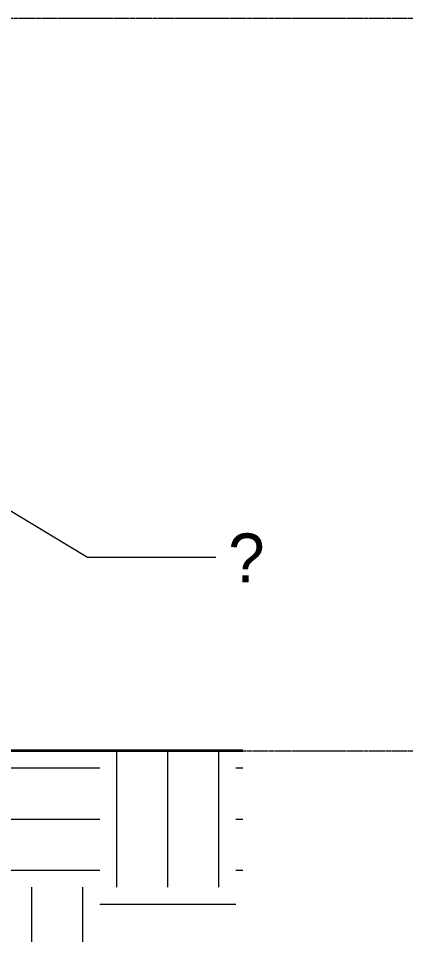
# Model space of a CAD drawing. Header units: inches. Extents: x 21380 to 98133, y -290 to 853.
# Drawn here: x 33310.3 to 33446.9, y -64.7 to 258 of the extents above; entities that cross this region are included whole.
import ezdxf

# ---------------------------------------------------------------- set-up
doc = ezdxf.new("R2010")
doc.units = ezdxf.units.IN
doc.header["$MEASUREMENT"] = 0
doc.linetypes.add('Grid Line 1_2_', pattern=[0.875, 0.5, -0.125, 0.125, -0.125])
for name, color, linetype, lineweight in [('A-ANNO-IDEN', 131, 'Continuous', 9), ('A-FLOR-LEVL', 51, 'Continuous', 9), ('C-TOPO', 7, 'Continuous', 9)]:
    doc.layers.add(name, color=color, linetype=linetype, lineweight=lineweight)
doc.styles.add('Century Gothic', font='GOTHIC.TTF', dxfattribs={"height": 17.245342})

msp = doc.modelspace()

# ---------------------------------------------------------------- hatches: boundary and pattern name
at = {"layer": 'C-TOPO'}
h = msp.add_hatch(dxfattribs=at)
h.set_pattern_fill('FP_24', color=256, style=0, pattern_type=2)
h.set_pattern_definition([(0, (22011.01, 102), (48, 48), [48, -48]), (0, (22011.01, 120), (48, 48), [48, -48]), (0, (22011.01, 138), (48, 48), [48, -48]), (90, (22017.01, 144), (-48, 48), [48, -48]), (90, (22035.01, 144), (-48, 48), [48, -48]), (90, (22053.01, 144), (-48, 48), [48, -48])])
h.paths.add_polyline_path([(32150.03, -79.83), (33389.51, -79.83), (33389.51, 0), (33156.29, 0), (33156.29, -36), (33159.29, -36), (33159.29, -48), (33141.29, -48), (33141.29, -36), (33146.29, -36), (33146.29, -6), (31487.79, -6), (31487.79, -36), (31492.79, -36), (31492.79, -48), (31474.79, -48), (31474.79, -36), (31477.79, -36), (31477.79, 0), (30910.55, 0), (30910.55, -79.83), (31995.09, -79.83)], flags=0)

# ---------------------------------------------------------------- linework, layer by layer
at = {"layer": 'A-ANNO-IDEN', "color": 153}
for p, q in [((33202.78, 147.86), (33334.68, 68.21)), ((33334.68, 68.21), (33384.36, 68.21))]:
    msp.add_line(p, q, dxfattribs=at)
at = {"layer": 'A-FLOR-LEVL', "linetype": 'Grid Line 1_2_'}
for p, q in [((30717.09, 258), (34081.65, 258)), ((30717.09, 0), (34081.65, 0))]:
    msp.add_line(p, q, dxfattribs=at)
at = {"layer": 'C-TOPO', "lineweight": 35}
msp.add_line((33389.51, 0), (33156.29, 0), dxfattribs=at)
at = {"layer": 'C-TOPO'}
msp.add_line((33389.51, 0), (33156.29, 0), dxfattribs=at)

# ---------------------------------------------------------------- next in the draw order: texts
at = {"layer": 'A-ANNO-IDEN', "insert": (33384.36, 76.6), "char_height": 17.25, "width": 16.632, "attachment_point": 1, "line_spacing_factor": 0.984117, "style": 'Century Gothic', "bg_fill": 3, "box_fill_scale": 1.25, "bg_fill_color": 0, "bg_fill_transparency": 0}
msp.add_mtext('?', dxfattribs=at)

doc.saveas('drawing.dxf')
